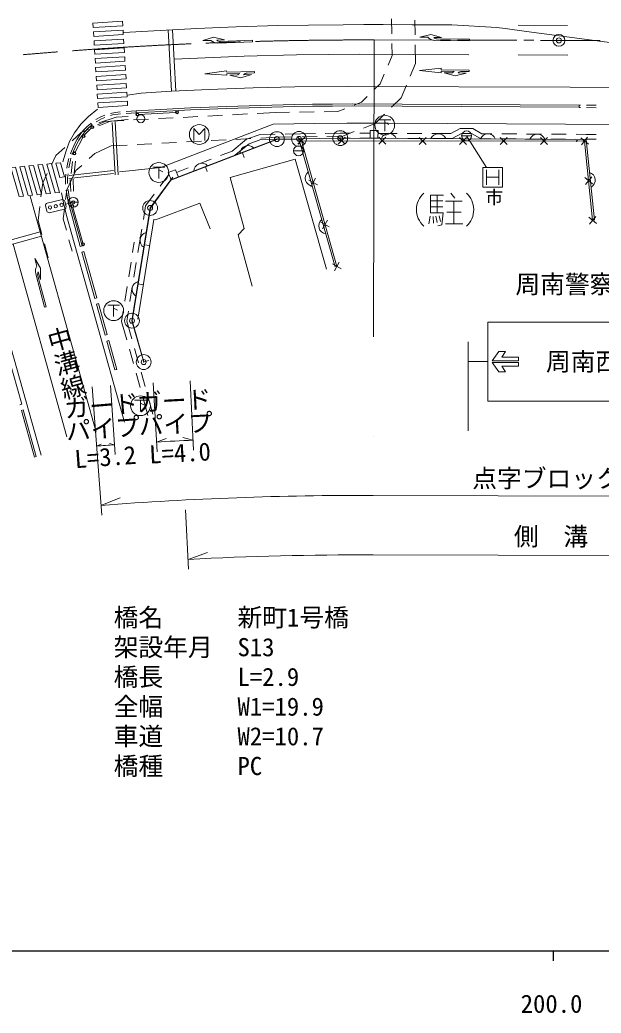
# Model space of a CAD drawing. Units: millimetres, scale not verified. Extents: x 40000 to 680000, y 20000 to 380000.
# Drawn here: x 214160 to 272850, y 198715 to 299032 of the extents above; entities that cross this region are included whole.
import ezdxf
from ezdxf.enums import TextEntityAlignment as Align

# ---------------------------------------------------------------- set-up
doc = ezdxf.new("R2010")
doc.units = ezdxf.units.MM
doc.header["$LTSCALE"] = 1000
doc.header["$PDMODE"] = 32
doc.header["$PDSIZE"] = 500
doc.linetypes.add('CHAIN', pattern=[18.5, 12, -1.5, 3.5, -1.5])
for name, color, linetype, lineweight in [('M-BGD', 7, 'Continuous', 13), ('M-BGD-EXST', 7, 'Continuous', 13), ('M-BMK', 2, 'CHAIN', 13), ('M-BMK-ROW', 30, 'Continuous', 13), ('M-BMK-SRVR', 3, 'Continuous', 13), ('M-STR-HTXT', 7, 'Continuous', 13), ('M-STR-STRC', 7, 'Continuous', 13), ('M-TTL-BAND', 7, 'Continuous', 25)]:
    doc.layers.add(name, color=color, linetype=linetype, lineweight=lineweight)
doc.layers.add('M-BMK-HTXT', color=7, linetype='Continuous')
doc.styles.add('@ＭＳ ゴシック', font='')
doc.styles.add('ＭＳ ゴシック', font='')
doc.styles.get('@ＭＳ ゴシック').set_extended_font_data('@MS Gothic')
doc.styles.get('ＭＳ ゴシック').set_extended_font_data('MS Gothic')

msp = doc.modelspace()

# ---------------------------------------------------------------- linework, layer by layer
at = {"layer": 'M-BGD'}
for p, q in [((251679, 299130), (251710, 297630)), ((254059, 297511), (254027, 299010)), ((251731, 296630), (251756, 295440)), ((254122, 294617), (254081, 296511)), ((251345, 294472), (251756, 295440)), ((254122, 294617), (253582, 293344)), ((250543, 292584), (250954, 293552)), ((249948, 291996), (250543, 292584)), ((253191, 292424), (252651, 291152)), ((248641, 290706), (249236, 291294)), ((252651, 291152), (251697, 290210)), ((246264, 289776), (246987, 290059)), ((247918, 290423), (248641, 290706)), ((270617, 290418), (270616, 290168)), ((270761, 290167), (270616, 290168)), ((270763, 290417), (270617, 290418)), ((272361, 290159), (271361, 290164)), ((272363, 290409), (271363, 290414)), ((222331, 289229), (221843, 288954)), ((222419, 289049), (221918, 288767)), ((222736, 289398), (222331, 289229)), ((222751, 289187), (222419, 289049)), ((223459, 289624), (223307, 289580)), ((223501, 289428), (223320, 289376)), ((224068, 289713), (223459, 289624)), ((224089, 289514), (223501, 289428)), ((224294, 289728), (224068, 289713)), ((224306, 289528), (224089, 289514)), ((225891, 289832), (224893, 289767)), ((225902, 289632), (224904, 289567)), ((225645, 288926), (227143, 289005)), ((228142, 289057), (229640, 289135)), ((230638, 289187), (232136, 289265)), ((233135, 289318), (234633, 289396)), ((235632, 289448), (237130, 289526)), ((238128, 289578), (239998, 289676)), ((239998, 289676), (241381, 289698)), ((242381, 289714), (243881, 289738)), ((244881, 289754), (246264, 289776)), ((250985, 289507), (250030, 288565)), ((220334, 287657), (221101, 288008)), ((221358, 288601), (221330, 288580)), ((221330, 288580), (221463, 288431)), ((221918, 288767), (221866, 288728)), ((222010, 288425), (222776, 288777)), ((222776, 288777), (224647, 288874)), ((223469, 288667), (223780, 283365)), ((223767, 288735), (224079, 283383)), ((250030, 288565), (248859, 288107)), ((257690, 287544), (258621, 288073)), ((258621, 288073), (259888, 288056)), ((259888, 288056), (260814, 287533)), ((219427, 286828), (220334, 287657)), ((234979, 286910), (233481, 286832)), ((235588, 285779), (237060, 286969)), ((237476, 287041), (235978, 286963)), ((237060, 286969), (238410, 287449)), ((237308, 286527), (238500, 286951)), ((238410, 287449), (239954, 287475)), ((240084, 287177), (238475, 287093)), ((238500, 286951), (240004, 286976)), ((241670, 287203), (240084, 287177)), ((240954, 287492), (242499, 287518)), ((241004, 286992), (242507, 287018)), ((242935, 287184), (242227, 286478)), ((242228, 287185), (242934, 286477)), ((242343, 287011), (245991, 274085)), ((242344, 286981), (242349, 286481)), ((242499, 287518), (243995, 287543)), ((242507, 287018), (244001, 287043)), ((244170, 287243), (242670, 287219)), ((244995, 287560), (246491, 287586)), ((245001, 287060), (246494, 287086)), ((246756, 287285), (245170, 287259)), ((247020, 287177), (246312, 286471)), ((246313, 287178), (247019, 286470)), ((246491, 287586), (247501, 287583)), ((246494, 287086), (247502, 287083)), ((247928, 287743), (246756, 287285)), ((248501, 287580), (249511, 287577)), ((248502, 287080), (249510, 287077)), ((250322, 287068), (252321, 287062)), ((250323, 287568), (252257, 287562)), ((251104, 287171), (250396, 286465)), ((250397, 287172), (251103, 286464)), ((253257, 287559), (254757, 287554)), ((253321, 287058), (254821, 287054)), ((255189, 287164), (254481, 286458)), ((254482, 287165), (255188, 286457)), ((255757, 287550), (257690, 287544)), ((255821, 287050), (257821, 287044)), ((257821, 287044), (258750, 287571)), ((259273, 287158), (258565, 286452)), ((258566, 287159), (259272, 286451)), ((258750, 287571), (259754, 287558)), ((258768, 287315), (259768, 287315)), ((259754, 287558), (260681, 287034)), ((260681, 287034), (261758, 287027)), ((260814, 287533), (261826, 287526)), ((263358, 287151), (262650, 286445)), ((262651, 287152), (263357, 286444)), ((262758, 287020), (264258, 287011)), ((262826, 287520), (264326, 287510)), ((265258, 287004), (266758, 286995)), ((265326, 287504), (266826, 287494)), ((267443, 287145), (266734, 286439)), ((266735, 287146), (267441, 286438)), ((267758, 286988), (269258, 286979)), ((267826, 287488), (269326, 287478)), ((270258, 286972), (271336, 286965)), ((270326, 287472), (271339, 287465)), ((271561, 286470), (270785, 287101)), ((271489, 287173), (270857, 286398)), ((272173, 278808), (271336, 286965)), ((271341, 286971), (272343, 286966)), ((271344, 287461), (272345, 287456)), ((217783, 285324), (218689, 286153)), ((219880, 286457), (219444, 285468)), ((223384, 286305), (221732, 285547)), ((224993, 286389), (223384, 286305)), ((227490, 286519), (225992, 286441)), ((229986, 286650), (228488, 286571)), ((232483, 286780), (230985, 286702)), ((235841, 285340), (237308, 286527)), ((217340, 284402), (217783, 285324)), ((218930, 284305), (219064, 284917)), ((219064, 284917), (219095, 285015)), ((219258, 284866), (219317, 285056)), ((221732, 285547), (221148, 285014)), ((232088, 284431), (233487, 284970)), ((234421, 285329), (235588, 285779)), ((234637, 284877), (235841, 285340)), ((236630, 285613), (236810, 285147)), ((241799, 285808), (242799, 285808)), ((218891, 284037), (218930, 284305)), ((219100, 284081), (219127, 284269)), ((219127, 284269), (219258, 284866)), ((219342, 283506), (219474, 284725)), ((219641, 283539), (219769, 284753)), ((220410, 284339), (219827, 283805)), ((229987, 283622), (231154, 284072)), ((232304, 283978), (233704, 284517)), ((232897, 284176), (233077, 283710)), ((260906, 282134), (260906, 284134)), ((260906, 284134), (262906, 284134)), ((262906, 284134), (262906, 282134)), ((216463, 282578), (216906, 283501)), ((218779, 282449), (218781, 283088)), ((218781, 283088), (218817, 283442)), ((219827, 283805), (218894, 281865)), ((218979, 282489), (218981, 283078)), ((218981, 283078), (219022, 283486)), ((223615, 283507), (219101, 283022)), ((223603, 283802), (219142, 283324)), ((219248, 282895), (219300, 281693)), ((219536, 282926), (219588, 281718)), ((228319, 282239), (229193, 283427)), ((228758, 281991), (229596, 283130)), ((230167, 283155), (231371, 283619)), ((243531, 282162), (244020, 283035)), ((261281, 283884), (261281, 282384)), ((261281, 283134), (262531, 283134)), ((262531, 283884), (262531, 282384)), ((271971, 282472), (271196, 283103)), ((271899, 283175), (271268, 282400)), ((216289, 281164), (216463, 282578)), ((218779, 282443), (218779, 282449)), ((219023, 281868), (219021, 281890)), ((243339, 282843), (244212, 282354)), ((262906, 282134), (260906, 282134)), ((218894, 281865), (218775, 280900)), ((218824, 281843), (218824, 281845)), ((218991, 280859), (218824, 281843)), ((219186, 280904), (219023, 281868)), ((226852, 280245), (227726, 281433)), ((227327, 280046), (228165, 281186)), ((256945, 281335), (255634, 281335)), ((255634, 281335), (255634, 279539)), ((256290, 281335), (256290, 279539)), ((257691, 281515), (258068, 281023)), ((215992, 278757), (216166, 280171)), ((218653, 279908), (218534, 278943)), ((219047, 280603), (220047, 280603)), ((226630, 278870), (226852, 280245)), ((227114, 278731), (227327, 280046)), ((255634, 280761), (256863, 280761)), ((255634, 280154), (256855, 280154)), ((257150, 280728), (258830, 280728)), ((257978, 280728), (257978, 278417)), ((218534, 278943), (218852, 277790)), ((255601, 279203), (255445, 278441)), ((255634, 279539), (256904, 279539)), ((255888, 279162), (255937, 278482)), ((256150, 279203), (256281, 278556)), ((256503, 279244), (256617, 278662)), ((256904, 279539), (256765, 278318)), ((257273, 279613), (258708, 279613)), ((272381, 278474), (271606, 279105)), ((272309, 279177), (271678, 278402)), ((216375, 277365), (215992, 278757)), ((226249, 276507), (226471, 277883)), ((244533, 278611), (245406, 278122)), ((244726, 277930), (245214, 278803)), ((256765, 278318), (256347, 278244)), ((257126, 278417), (258880, 278417)), ((226251, 277008), (226274, 277006)), ((226743, 276427), (226955, 277743)), ((217024, 275009), (216641, 276401)), ((219117, 276826), (219434, 275673)), ((220261, 276148), (220454, 276201)), ((225546, 275547), (225713, 276591)), ((226068, 275521), (226227, 276508)), ((226227, 276508), (226249, 276507)), ((226744, 276310), (227237, 276231)), ((220423, 275571), (220616, 275625)), ((221738, 270905), (220423, 275571)), ((221931, 270959), (220616, 275625)), ((225150, 273079), (225387, 274560)), ((225672, 273053), (225910, 274534)), ((245728, 274379), (246600, 273890)), ((245920, 273698), (246408, 274571)), ((224754, 270611), (224991, 272092)), ((225276, 270585), (225514, 272066)), ((226107, 272361), (226601, 272282)), ((221738, 270905), (221931, 270959)), ((222965, 267249), (222092, 270372)), ((224428, 268580), (224595, 269623)), ((224959, 268611), (225118, 269597)), ((224950, 266720), (224428, 268580)), ((225466, 266806), (224959, 268611)), ((222773, 267195), (222965, 267249)), ((223951, 263728), (223134, 266645)), ((226142, 264399), (225736, 265843)), ((225625, 264313), (225220, 265758)), ((226693, 264479), (227174, 264615)), ((223758, 263674), (223951, 263728)), ((226301, 261906), (225896, 263351)), ((226817, 261992), (226412, 263436)), ((227093, 259084), (226571, 260944)), ((227594, 259224), (227087, 261029)), ((214348, 260213), (214156, 260159)), ((214509, 259635), (214316, 259581)), ((215624, 254866), (214316, 259581)), ((215816, 254919), (214509, 259635)), ((215816, 254919), (215624, 254866))]:
    msp.add_line(p, q, dxfattribs=at)
for points in [[(270617, 290418), (252770, 290518), (247740, 290536), (245714, 290531), (243691, 290502), (241889, 290472), (235020, 290290), (232408, 290175), (231393, 290135), (228393, 289976), (225891, 289832), (225902, 289632)], [(270616, 290218), (252769, 290318), (247740, 290336), (245715, 290331), (243694, 290302), (241893, 290273), (235027, 290090), (232416, 289976), (231403, 289935), (228404, 289776), (225902, 289632)], [(225080, 289283), (223884, 289216), (222126, 288629)], [(222146, 288332), (223312, 288803), (225097, 288981)], [(221330, 288580), (220936, 288228), (220559, 287858), (220243, 287450), (219947, 286994), (219697, 286538)], [(221463, 288431), (221072, 288082), (220708, 287725), (220406, 287334), (220119, 286891), (219873, 286442)], [(281193, 288436), (251351, 288611), (247184, 288613), (243905, 288574), (239722, 288508), (228407, 284125), (224211, 283700)], [(242343, 287011), (240112, 286986), (229390, 282859), (227314, 280036), (225478, 268646), (226664, 264470)], [(226693, 264479), (225509, 268648), (227343, 280024), (229409, 282834), (240118, 286956), (242344, 286981)], [(271336, 286965), (246494, 287086), (242343, 287011)], [(219697, 286538), (219261, 285549), (219444, 285468)], [(246164, 274134), (242581, 286831), (271173, 286785), (271994, 278790)], [(270489, 286785), (270449, 286808), (270424, 286820), (270409, 286824), (270383, 286833), (270363, 286842), (270352, 286844)], [(270371, 286705), (270416, 286858), (270420, 286887)], [(245111, 273837), (241972, 284960), (235409, 283125)], [(235409, 283125), (236799, 277947), (236186, 277324), (237623, 272151)], [(220261, 276148), (219125, 280274), (218991, 280859), (219186, 280904)], [(220454, 276201), (219319, 280323), (219186, 280904)], [(233359, 277933), (232345, 280526), (227867, 278828), (227703, 278855), (226061, 268819)], [(222773, 267195), (221899, 270318), (222092, 270372)], [(223758, 263674), (222942, 266591), (223134, 266645)], [(214348, 260213), (213032, 264869), (212840, 264815)]]:
    msp.add_lwpolyline(points, dxfattribs=at)
for points in [[(249542, 287871), (250321, 287868), (250317, 287072), (249538, 287076)], [(229144, 283605), (229884, 283891), (230167, 283157), (229428, 282871)]]:
    msp.add_lwpolyline(points, close=True, dxfattribs=at)
for centre in [(259268, 287315), (242299, 285808), (219547, 280603)]:
    msp.add_circle(centre, 500, dxfattribs=at)
for centre, radius, start, end in [((251413, 286750), 812, 22.34083, 157.1011), ((256413, 286725), 812, 22.34083, 157.1011), ((261413, 286701), 812, 22.34083, 157.1011), ((266413, 286677), 812, 22.34083, 157.1011), ((237197, 285529), 812, 43.67119, 178.43146), ((232530, 283733), 812, 43.67119, 178.43146), ((243789, 283039), 812, 128.37925, 263.13952), ((271443, 282855), 812, 298.47969, 73.23996), ((256427, 279868), 2228, 131.69789, 228.01917), ((257705, 279859), 2282, 312.86378, 47.4164), ((245147, 278227), 812, 128.37925, 263.13952), ((227102, 276759), 812, 103.46221, 238.22248), ((226307, 271823), 812, 103.46221, 238.22248)]:
    msp.add_arc(centre, radius, start, end, dxfattribs=at)
at = {"layer": 'M-BGD-EXST'}
for p, q in [((250402, 288949), (251602, 288949)), ((251002, 288949), (251002, 287799)), ((231722, 286854), (231722, 288054)), ((231722, 288054), (232272, 287454)), ((232272, 287454), (232822, 288054)), ((232822, 288054), (232822, 286854)), ((251002, 288649), (251402, 288449)), ((227589, 284170), (228789, 284170)), ((228189, 284170), (228189, 283020)), ((228189, 283870), (228589, 283670)), ((223030, 270214), (224230, 270214)), ((223630, 270214), (223630, 269064)), ((223630, 269914), (224030, 269714)), ((225743, 260612), (226943, 260612)), ((226343, 260612), (226343, 259462)), ((226343, 260312), (226743, 260112))]:
    msp.add_line(p, q, dxfattribs=at)
for centre in [(251002, 288399), (232272, 287454), (228189, 283620), (223630, 269664), (226343, 260062)]:
    msp.add_circle(centre, 1000, dxfattribs=at)
at = {"layer": 'M-BMK'}
for p, q in [((249939, 297003), (255939, 296989)), ((256639, 296987), (257639, 296985)), ((258339, 296983), (264339, 296969)), ((265039, 296967), (266039, 296965)), ((266739, 296963), (272739, 296949))]:
    msp.add_line(p, q, dxfattribs=at)
msp.add_arc((248993, -102996), 400000, 89.86444, 103.24977, dxfattribs=at)
at = {"layer": 'M-BMK-ROW'}
for centre in [(240112, 286986), (242343, 287011), (246502, 287085), (227314, 280036), (225478, 268646), (226664, 264470)]:
    msp.add_circle(centre, 750, dxfattribs=at)
for p in [(240112, 286986), (242343, 287011), (246502, 287085), (227314, 280036), (225478, 268646), (226664, 264470)]:
    msp.add_point(p, dxfattribs=at)
at = {"layer": 'M-BMK-SRVR'}
msp.add_circle((268588, 296959), 600, dxfattribs=at)
msp.add_point((268588, 296959), dxfattribs=at)
at = {"layer": 'M-STR-HTXT'}
for p, q in [((249939, 297003), (249868, 267003)), ((259268, 287315), (261273, 284137)), ((221446, 261966), (222425, 249003)), ((223307, 262102), (223799, 255119)), ((227616, 262379), (228025, 255391)), ((231339, 262578), (231677, 255586)), ((231628, 256585), (230615, 256837)), ((221898, 255983), (222385, 256170)), ((223728, 256117), (223219, 256231)), ((227967, 256390), (228948, 256748)), ((249831, 251003), (320886, 250835)), ((222349, 250000), (224299, 250749)), ((230893, 249540), (231201, 243548)), ((231149, 244547), (233116, 245248)), ((249816, 245003), (321946, 244833))]:
    msp.add_line(p, q, dxfattribs=at)
for radius, start, end in [(360000, 89.86444, 89.86445), (360000, 94.02431, 94.31642), (360000, 92.76475, 93.34835), (354000, 89.86444, 94.31642), (348000, 89.86444, 92.93915)]:
    msp.add_arc((248993, -102996), radius, start, end, dxfattribs=at)
at = {"layer": 'M-STR-STRC'}
for p, q in [((229469, 291819), (229125, 298009)), ((229919, 291839), (229574, 298034)), ((264490, 298509), (269456, 298475)), ((232640, 296933), (233439, 296962)), ((234401, 296847), (237642, 296966)), ((237648, 296816), (237642, 296966)), ((254545, 297279), (255344, 297271)), ((259541, 296926), (256055, 296963)), ((256300, 297110), (259543, 297076)), ((259541, 296926), (259543, 297076)), ((237648, 296816), (234164, 296688)), ((236819, 295362), (229740, 295062)), ((264486, 295497), (269486, 295479)), ((256715, 294138), (256713, 293988)), ((256713, 293988), (259513, 293962)), ((259512, 293812), (259513, 293962)), ((235036, 293883), (235041, 293733)), ((235041, 293733), (237839, 293833)), ((235047, 293583), (236333, 293629)), ((235052, 293433), (235047, 293583)), ((235352, 293444), (236151, 293472)), ((237102, 293656), (237845, 293683)), ((237845, 293683), (237839, 293833)), ((256710, 293688), (256712, 293838)), ((256712, 293838), (257999, 293826)), ((257010, 293686), (257810, 293678)), ((258769, 293819), (259512, 293812)), ((229879, 289691), (226181, 289482)), ((221366, 288088), (220695, 287406)), ((220520, 287166), (219736, 285677)), ((221873, 257395), (215213, 281236)), ((216748, 280293), (216877, 279707)), ((216900, 280532), (218463, 280876)), ((218678, 279899), (217116, 279555)), ((218701, 280724), (218830, 280138)), ((218766, 280431), (219384, 280567)), ((219501, 280075), (220503, 276516)), ((209639, 275784), (216223, 277621)), ((209844, 275374), (216344, 277188)), ((213494, 276392), (218892, 256912)), ((215665, 274924), (215870, 274151)), ((216654, 270014), (215762, 273384)), ((215969, 273187), (216799, 270052)), ((216654, 270014), (216799, 270052)), ((290426, 268511), (261426, 268511)), ((261426, 268511), (261426, 260511)), ((259426, 266511), (259426, 257511)), ((261839, 264602), (262508, 265539)), ((262508, 265539), (263189, 265539)), ((263189, 265539), (262819, 264964)), ((262819, 264964), (264503, 264965)), ((264503, 264965), (264503, 264603)), ((261426, 264511), (259426, 264511)), ((261839, 264602), (264503, 264603)), ((261839, 264428), (264503, 264429)), ((261839, 264428), (262508, 263491)), ((263189, 263491), (262819, 264066)), ((262819, 264066), (264503, 264065)), ((264503, 264065), (264503, 264427)), ((262508, 263491), (263189, 263491)), ((261426, 260511), (290426, 260511))]:
    msp.add_line(p, q, dxfattribs=at)
for points in [[(224523, 298890), (221536, 298703), (221563, 298254), (224551, 298440)], [(224578, 297993), (221591, 297807), (221618, 297357), (224606, 297544)], [(224633, 297097), (221646, 296910), (221674, 296461), (224661, 296648)], [(224688, 296201), (221701, 296014), (221729, 295565), (224715, 295751)], [(224743, 295304), (221757, 295118), (221784, 294669), (224770, 294855)], [(224798, 294408), (221812, 294222), (221839, 293772), (224825, 293959)], [(224852, 293512), (221867, 293325), (221895, 292876), (224880, 293062)], [(224907, 292615), (221923, 292429), (221950, 291980), (224935, 292166)], [(224962, 291719), (221978, 291533), (222005, 291083), (224990, 291270)], [(222033, 290636), (222061, 290187), (225044, 290374), (225017, 290823)], [(213256, 284108), (214075, 281187), (214530, 281232), (213710, 284154)], [(214165, 284199), (214985, 281277), (215440, 281323), (214620, 284245)], [(215075, 284290), (215895, 281368), (216349, 281414), (215529, 284336)], [(215984, 284381), (216804, 281459), (217259, 281504), (216439, 284427)], [(216894, 284472), (217714, 281549), (218169, 281595), (217349, 284518)], [(218207, 283126), (218662, 283171), (218258, 284609), (217804, 284563)]]:
    msp.add_lwpolyline(points, close=True, dxfattribs=at)
for points in [[(232035, 298167), (227091, 297899), (224653, 297755)], [(232035, 298167), (236013, 298334), (240200, 298456), (243302, 298497), (246816, 298546), (248903, 298548), (250839, 298551), (253766, 298538), (255724, 298524), (257791, 298537), (262321, 298267), (263156, 298156), (265305, 297859), (272971, 296836), (279621, 295939), (281962, 295619), (283517, 295456), (284609, 295408), (286092, 295411), (287325, 295393), (289084, 295397)], [(232640, 296933), (233728, 297273), (234838, 297013), (234039, 296984)], [(254545, 297279), (255648, 297567), (256744, 297256), (255944, 297264)], [(259486, 295514), (253910, 295543), (248496, 295563), (242090, 295497), (236819, 295362), (237319, 295388)], [(256715, 294138), (254513, 293934), (256710, 293688)], [(235036, 293883), (232845, 293579), (235052, 293433)], [(235352, 293444), (236462, 293183), (237550, 293522), (236751, 293494)], [(257010, 293686), (258108, 293375), (259210, 293665), (258410, 293673)], [(225037, 291429), (226422, 291644), (227935, 291739), (229469, 291819), (233269, 291994), (237711, 292156), (241910, 292263), (247214, 292316), (269721, 292219)], [(269721, 292219), (317178, 291948), (318160, 291908), (319087, 291760), (319680, 291577), (320331, 291222), (321081, 290638), (321660, 290044), (322025, 289565), (322481, 288871)], [(221999, 290017), (221077, 289270), (220322, 288502), (219666, 287629), (219181, 286752)], [(219181, 286752), (218820, 285789), (218508, 284685)], [(218367, 281559), (218554, 280545), (218874, 279279), (224709, 258415)], [(215665, 274924), (216236, 273938), (216228, 272798), (216023, 273571)], [(211812, 270683), (212540, 268502), (213514, 265002), (216294, 255051)]]:
    msp.add_lwpolyline(points, dxfattribs=at)
for centre, radius in [((226031, 289474), 150), ((226031, 289474), 120), ((226031, 289474), 100), ((226374, 289048), 400), ((230029, 289699), 150), ((230029, 289699), 120), ((230029, 289699), 100), ((221472, 288195), 150), ((221472, 288195), 120), ((221472, 288195), 100), ((220590, 287299), 150), ((220590, 287299), 120), ((220590, 287299), 100), ((219667, 285544), 150), ((219667, 285544), 120), ((219667, 285544), 100), ((217203, 280086), 167), ((217789, 280215), 167), ((218375, 280345), 167), ((219460, 280220), 150), ((219460, 280220), 120), ((219460, 280220), 100), ((219547, 280603), 167), ((220544, 276371), 150), ((220544, 276371), 120), ((220544, 276371), 100)]:
    msp.add_circle(centre, radius, dxfattribs=at)
for centre, radius, start, end in [((234127, 297688), 1000, 226.52999, 272.103), ((234383, 297347), 500, 226.52999, 272.10301), ((256066, 297963), 1000, 223.8146, 269.38761), ((256305, 297610), 500, 223.8146, 269.38762), ((258518, 292972), 1000, 89.46434, 89.46436), ((236890, 292798), 1000, 123.83428, 137.61895), ((237120, 293157), 500, 92.04593, 137.61895), ((236890, 292798), 1000, 92.04594, 92.04596), ((258518, 292972), 1000, 121.25268, 135.03735), ((258764, 293319), 500, 89.46433, 135.03735), ((217076, 280251), 331, 122.13009, 172.72213), ((218447, 280589), 288, 27.95762, 86.8946), ((218553, 280147), 277, 296.73965, 358.11258), ((217138, 279853), 299, 209.20518, 265.64704), ((216729, 273640), 1000, 149.24487, 194.81788), ((216453, 273315), 500, 149.24487, 194.81789)]:
    msp.add_arc(centre, radius, start, end, dxfattribs=at)
at = {"layer": 'M-TTL-BAND'}
for p, q in [((40000, 205000), (579000, 205000)), ((268000, 205000), (268000, 204000))]:
    msp.add_line(p, q, dxfattribs=at)

# ---------------------------------------------------------------- texts
at = {"layer": 'M-BGD', "style": 'ＭＳ ゴシック'}
msp.add_text('市', height=1320, dxfattribs=at).set_placement((261157, 280067), align=Align.BOTTOM_LEFT)
at = {"layer": 'M-BMK-HTXT', "style": 'ＭＳ ゴシック'}
msp.add_text('周南警察署\u3000周南西幹部交番', height=1833, dxfattribs=at).set_placement((280446, 270867), align=Align.BOTTOM_CENTER)
at = {"layer": 'M-BMK-HTXT', "style": '@ＭＳ ゴシック'}
msp.add_text('中溝線', height=1833, rotation=285.4, dxfattribs=at).set_placement((216434, 267607), align=Align.BOTTOM_LEFT)
at = {"layer": 'M-STR-HTXT', "style": 'ＭＳ ゴシック'}
for s, rotation, p in [('ガード', 4.779, (218786, 258295)), ('ガード', 3.057, (226074, 258904)), ('パイプ', 4.17, (218924, 256012)), ('パイプ', 3.057, (226239, 256549)), ('L=3.2', 4.17, (219788, 253198)), ('L=4.0', 3.057, (227292, 253664)), ('点字ブロック\u3000L=116.0', 359.864, (259834, 251268)), ('側\u3000溝\u3000L=89.9', 359.864, (264037, 245398))]:
    msp.add_text(s, height=1833, rotation=rotation, dxfattribs=at).set_placement(p, align=Align.BOTTOM_LEFT)
for s, p in [('橋名\u3000\u3000\u3000新町1号橋', (223630, 237211)), ('架設年月\u3000S13', (223630, 234211)), ('橋長\u3000\u3000\u3000L=2.9', (223630, 231211)), ('全幅\u3000\u3000\u3000W1=19.9', (223630, 228211)), ('車道\u3000\u3000\u3000W2=10.7', (223630, 225211)), ('橋種\u3000\u3000\u3000PC', (223630, 222211))]:
    msp.add_text(s, height=1833, dxfattribs=at).set_placement(p, align=Align.BOTTOM_LEFT)
at = {"layer": 'M-STR-STRC', "style": 'ＭＳ ゴシック'}
msp.add_text('周南西幹部交番', height=1833, dxfattribs=at).set_placement((267279, 264520), align=Align.MIDDLE_LEFT)
at = {"layer": 'M-TTL-BAND', "style": 'ＭＳ ゴシック'}
msp.add_text('200.0', height=1833, dxfattribs=at).set_placement((267844, 198195), align=Align.BOTTOM_CENTER)

doc.saveas('drawing.dxf')
